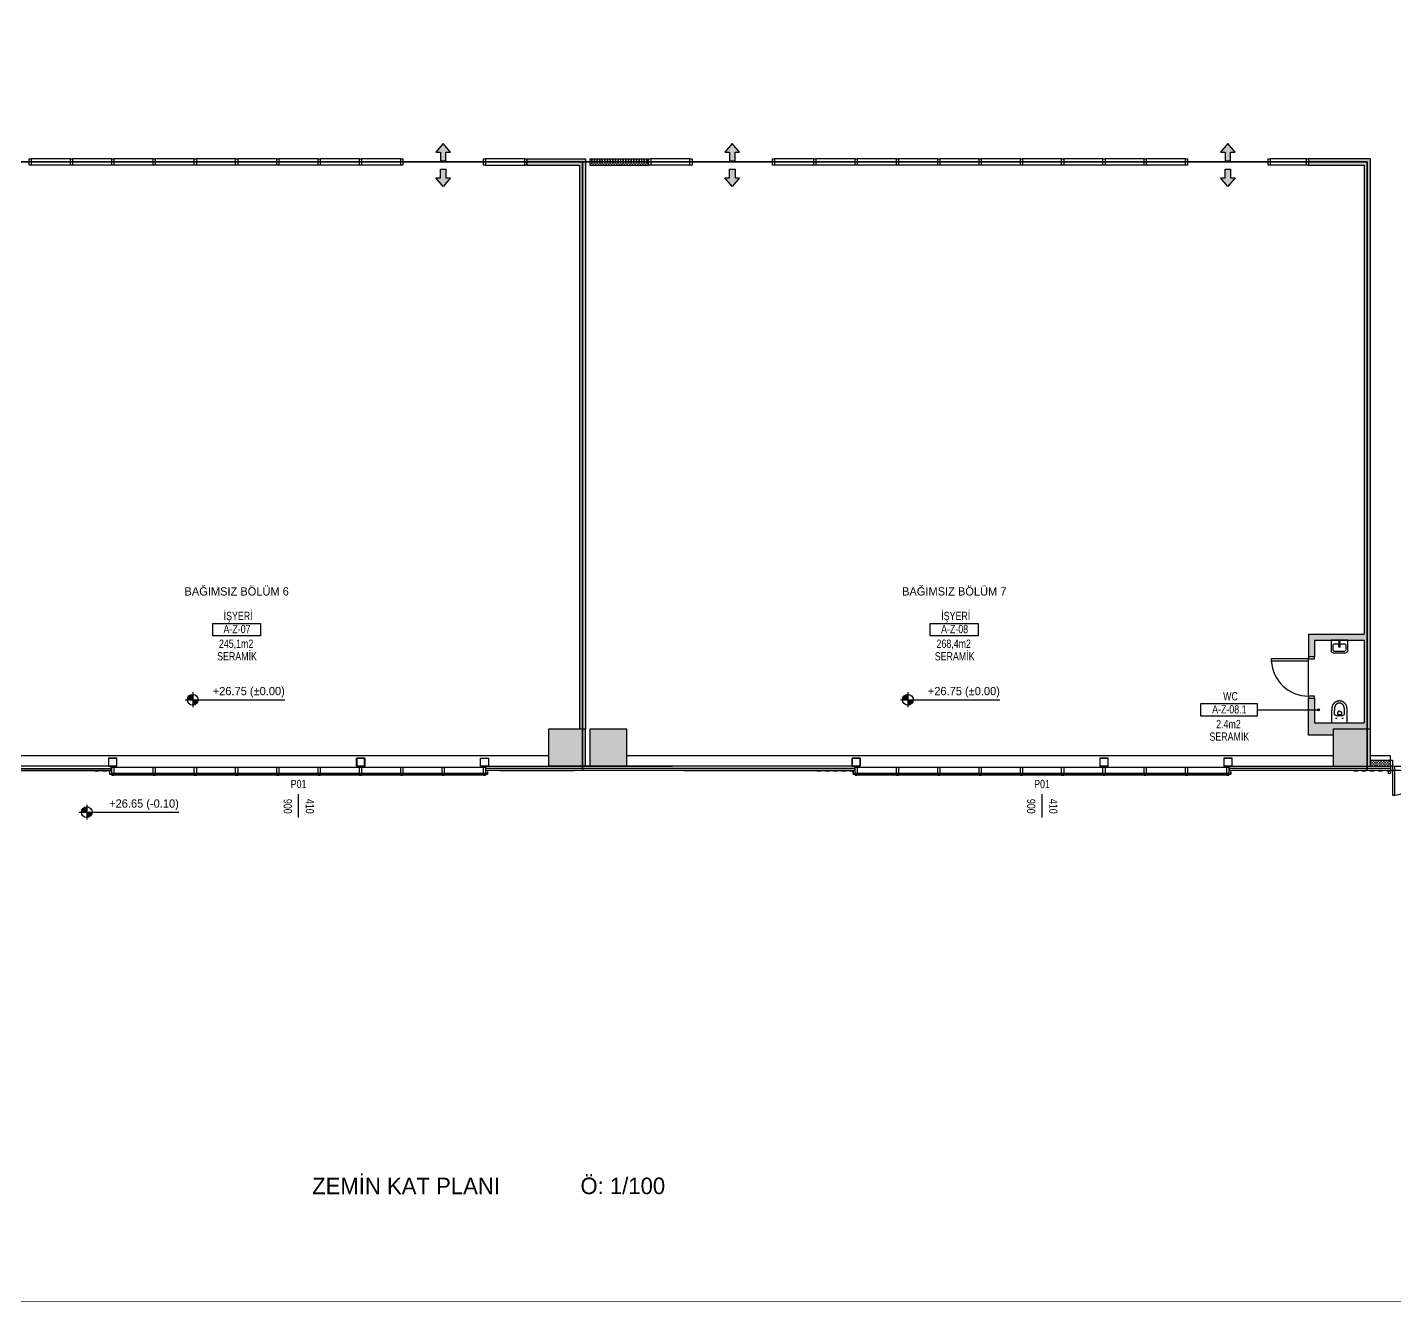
# Model space of a CAD drawing. Header units: centimetres. Extents: x -277999 to 283551, y -705288 to -693449.
# Drawn here: x 269380 to 272690, y -701351 to -698267 of the extents above; entities that cross this region are included whole.
import ezdxf
from ezdxf.enums import TextEntityAlignment as Align

# ---------------------------------------------------------------- set-up
doc = ezdxf.new("R2010")
doc.units = ezdxf.units.CM
for name, color, linetype in [('A-DOOR', 193, 'Continuous'), ('MKDU0', 8, 'Continuous'), ('ROTAS-HAV-CERCEVE', 7, 'Continuous')]:
    doc.layers.add(name, color=color, linetype=linetype)

msp = doc.modelspace()

# ---------------------------------------------------------------- hatches: boundary and pattern name
at = {"layer": 'MKDU0'}
h = msp.add_hatch(dxfattribs=at)
h.set_pattern_fill('ANSI33')
h.paths.add_polyline_path([(272541.6, -700055.4), (272631.6, -700055.4), (272631.6, -699965.4), (272541.6, -699965.4), (272541.6, -700055.4)])
h.paths.add_polyline_path([(272541.6, -694355.4), (272631.6, -694355.4), (272631.6, -694265.4), (272541.6, -694265.4), (272541.6, -694355.4)])
h.paths.add_polyline_path([(270741.6, -700055.4), (270831.6, -700055.4), (270831.6, -699965.4), (270741.6, -699965.4), (270741.6, -700055.4)])
h.paths.add_polyline_path([(267141.6, -700055.4), (267231.6, -700055.4), (267231.6, -699965.4), (267141.6, -699965.4), (267141.6, -700055.4)])
h.paths.add_polyline_path([(270741.6, -694355.4), (270831.6, -694355.4), (270831.6, -694265.4), (270741.6, -694265.4), (270741.6, -694355.4)])
h.paths.add_polyline_path([(267141.6, -694355.4), (267231.6, -694355.4), (267231.6, -694265.4), (267141.6, -694265.4), (267141.6, -694355.4)])
h.paths.add_polyline_path([(272541.6, -698155.4), (272631.6, -698155.4), (272631.6, -698065.4), (272541.6, -698065.4), (272541.6, -698155.4)])
h.paths.add_polyline_path([(272541.6, -696255.4), (272631.6, -696255.4), (272631.6, -696165.4), (272541.6, -696165.4), (272541.6, -696255.4)])
h.paths.add_polyline_path([(270741.6, -698155.4), (270831.6, -698155.4), (270831.6, -698065.4), (270741.6, -698065.4), (270741.6, -698155.4)])
h.paths.add_polyline_path([(267141.6, -698155.4), (267231.6, -698155.4), (267231.6, -698065.4), (267141.6, -698065.4), (267141.6, -698155.4)])
h.paths.add_polyline_path([(270741.6, -696255.4), (270831.6, -696255.4), (270831.6, -696165.4), (270741.6, -696165.4), (270741.6, -696255.4)])
h.paths.add_polyline_path([(267141.6, -696255.4), (267231.6, -696255.4), (267231.6, -696165.4), (267141.6, -696165.4), (267141.6, -696255.4)])
h.paths.add_polyline_path([(277941.6, -698155.4), (278031.6, -698155.4), (278031.6, -698065.4), (277941.6, -698065.4), (277941.6, -698155.4)])
h.paths.add_polyline_path([(277941.6, -696255.4), (278031.6, -696255.4), (278031.6, -696165.4), (277941.6, -696165.4), (277941.6, -696255.4)])
h.paths.add_polyline_path([(276141.6, -698155.4), (276231.6, -698155.4), (276231.6, -698065.4), (276141.6, -698065.4), (276141.6, -698155.4)])
h.paths.add_polyline_path([(276141.6, -696255.4), (276231.6, -696255.4), (276231.6, -696165.4), (276141.6, -696165.4), (276141.6, -696255.4)])
h.paths.add_polyline_path([(274341.6, -698155.4), (274431.6, -698155.4), (274431.6, -698065.4), (274341.6, -698065.4), (274341.6, -698155.4)])
h.paths.add_polyline_path([(274341.6, -696255.4), (274431.6, -696255.4), (274431.6, -696165.4), (274341.6, -696165.4), (274341.6, -696255.4)])
h.paths.add_polyline_path([(270641.6, -698155.4), (270731.6, -698155.4), (270731.6, -698065.4), (270641.6, -698065.4), (270641.6, -698155.4)])
h.paths.add_polyline_path([(270641.6, -696255.4), (270731.6, -696255.4), (270731.6, -696165.4), (270641.6, -696165.4), (270641.6, -696255.4)])
h.paths.add_polyline_path([(268941.6, -698155.4), (269031.6, -698155.4), (269031.6, -698065.4), (268941.6, -698065.4), (268941.6, -698155.4)])
h.paths.add_polyline_path([(268941.6, -696255.4), (269031.6, -696255.4), (269031.6, -696165.4), (268941.6, -696165.4), (268941.6, -696255.4)])
h.paths.add_polyline_path([(265341.6, -698155.4), (265431.6, -698155.4), (265431.6, -698065.4), (265341.6, -698065.4), (265341.6, -698155.4)])
h.paths.add_polyline_path([(265341.6, -696255.4), (265431.6, -696255.4), (265431.6, -696165.4), (265341.6, -696165.4), (265341.6, -696255.4)])
h.paths.add_polyline_path([(263541.6, -698155.4), (263631.6, -698155.4), (263631.6, -698065.4), (263541.6, -698065.4), (263541.6, -698155.4)])
h.paths.add_polyline_path([(263541.6, -696255.4), (263631.6, -696255.4), (263631.6, -696165.4), (263541.6, -696165.4), (263541.6, -696255.4)])
h.paths.add_polyline_path([(261741.6, -698155.4), (261831.6, -698155.4), (261831.6, -698065.4), (261741.6, -698065.4), (261741.6, -698155.4)])
h.paths.add_polyline_path([(261741.6, -696255.4), (261831.6, -696255.4), (261831.6, -696165.4), (261741.6, -696165.4), (261741.6, -696255.4)])
h.paths.add_polyline_path([(279741.6, -696255.4), (279831.6, -696255.4), (279831.6, -696165.4), (279741.6, -696165.4), (279741.6, -696255.4)])
h.paths.add_polyline_path([(279741.6, -698155.4), (279831.6, -698155.4), (279831.6, -698065.4), (279741.6, -698065.4), (279741.6, -698155.4)])
h.paths.add_polyline_path([(279741.6, -700055.4), (279831.6, -700055.4), (279831.6, -699965.4), (279741.6, -699965.4), (279741.6, -700055.4)])
h.paths.add_polyline_path([(277941.6, -700055.4), (278031.6, -700055.4), (278031.6, -699965.4), (277941.6, -699965.4), (277941.6, -700055.4)])
h.paths.add_polyline_path([(276141.6, -700055.4), (276231.6, -700055.4), (276231.6, -699965.4), (276141.6, -699965.4), (276141.6, -700055.4)])
h.paths.add_polyline_path([(274341.6, -700055.4), (274431.6, -700055.4), (274431.6, -699965.4), (274341.6, -699965.4), (274341.6, -700055.4)])
h.paths.add_polyline_path([(270641.6, -700055.4), (270731.6, -700055.4), (270731.6, -699965.4), (270641.6, -699965.4), (270641.6, -700055.4)])
h.paths.add_polyline_path([(268941.6, -700055.4), (269031.6, -700055.4), (269031.6, -699965.4), (268941.6, -699965.4), (268941.6, -700055.4)])
h.paths.add_polyline_path([(265341.6, -700055.4), (265431.6, -700055.4), (265431.6, -699965.4), (265341.6, -699965.4), (265341.6, -700055.4)])
h.paths.add_polyline_path([(263541.6, -700055.4), (263631.6, -700055.4), (263631.6, -699965.4), (263541.6, -699965.4), (263541.6, -700055.4)])
h.paths.add_polyline_path([(261741.6, -700055.4), (261831.6, -700055.4), (261831.6, -699965.4), (261741.6, -699965.4), (261741.6, -700055.4)])
h.paths.add_polyline_path([(279741.6, -694355.4), (279831.6, -694355.4), (279831.6, -694265.4), (279741.6, -694265.4), (279741.6, -694355.4)])
h.paths.add_polyline_path([(277941.6, -694355.4), (278031.6, -694355.4), (278031.6, -694265.4), (277941.6, -694265.4), (277941.6, -694355.4)])
h.paths.add_polyline_path([(276141.6, -694355.4), (276231.6, -694355.4), (276231.6, -694265.4), (276141.6, -694265.4), (276141.6, -694355.4)])
h.paths.add_polyline_path([(274341.6, -694355.4), (274431.6, -694355.4), (274431.6, -694265.4), (274341.6, -694265.4), (274341.6, -694355.4)])
h.paths.add_polyline_path([(270641.6, -694355.4), (270731.6, -694355.4), (270731.6, -694265.4), (270641.6, -694265.4), (270641.6, -694355.4)])
h.paths.add_polyline_path([(268941.6, -694355.4), (269031.6, -694355.4), (269031.6, -694265.4), (268941.6, -694265.4), (268941.6, -694355.4)])
h.paths.add_polyline_path([(265341.6, -694355.4), (265431.6, -694355.4), (265431.6, -694265.4), (265341.6, -694265.4), (265341.6, -694355.4)])
h.paths.add_polyline_path([(263541.6, -694355.4), (263631.6, -694355.4), (263631.6, -694265.4), (263541.6, -694265.4), (263541.6, -694355.4)])
h.paths.add_polyline_path([(261741.6, -694355.4), (261831.6, -694355.4), (261831.6, -694265.4), (261741.6, -694265.4), (261741.6, -694355.4)])
h = msp.add_hatch(color=8, dxfattribs=at)
h.dxf.hatch_style = 1
h.paths.add_polyline_path([(270386.6, -698548.1), (270368.9, -698569.2), (270379.9, -698569.2), (270379.9, -698590.4), (270393.3, -698590.4), (270393.3, -698569.2), (270404.3, -698569.2), (270386.6, -698548.1)])
h = msp.add_hatch(color=8, dxfattribs=at)
h.dxf.hatch_style = 1
h.paths.add_polyline_path([(271086.6, -698548.1), (271068.9, -698569.2), (271079.9, -698569.2), (271079.9, -698590.4), (271093.3, -698590.4), (271093.3, -698569.2), (271104.3, -698569.2), (271086.6, -698548.1)])
h = msp.add_hatch(color=8, dxfattribs=at)
h.dxf.hatch_style = 1
h.paths.add_polyline_path([(272286.6, -698548.1), (272268.9, -698569.2), (272279.9, -698569.2), (272279.9, -698590.4), (272293.3, -698590.4), (272293.3, -698569.2), (272304.3, -698569.2), (272286.6, -698548.1)])
h = msp.add_hatch(dxfattribs=at)
h.set_pattern_fill('DASH')
h.paths.add_polyline_path([(270731.6, -698585.4), (270589.1, -698585.4), (270589.1, -698600.4), (270716.6, -698600.4), (270716.6, -699965.4), (270731.6, -699965.4), (270731.6, -698585.4)])
h = msp.add_hatch(dxfattribs=at)
h.set_pattern_fill('DASH', angle=360)
h.paths.add_polyline_path([(270884.1, -698585.4), (270741.6, -698585.4), (270741.6, -698600.4), (270884.1, -698600.4), (270884.1, -698585.4)])
h = msp.add_hatch(dxfattribs=at)
h.set_pattern_fill('DASH')
h.paths.add_polyline_path([(272541.6, -699965.4), (272631.6, -699965.4), (272631.6, -698585.4), (272481.6, -698585.4), (272481.6, -698600.4), (272616.6, -698600.4), (272616.6, -699735.4), (272481.6, -699735.4), (272481.6, -699790.4), (272496.6, -699790.4), (272496.6, -699750.4), (272616.6, -699750.4), (272616.6, -699950.4), (272496.6, -699950.4), (272496.6, -699890.4), (272481.6, -699890.4), (272481.6, -699980.4), (272541.6, -699980.4), (272541.6, -699965.4)])
h = msp.add_hatch(color=8, dxfattribs=at)
h.dxf.hatch_style = 1
h.paths.add_polyline_path([(270386.6, -698652.7), (270368.9, -698631.5), (270379.9, -698631.5), (270379.9, -698610.4), (270393.3, -698610.4), (270393.3, -698631.5), (270404.3, -698631.5), (270386.6, -698652.7)])
h = msp.add_hatch(color=8, dxfattribs=at)
h.dxf.hatch_style = 1
h.paths.add_polyline_path([(271086.6, -698652.7), (271068.9, -698631.5), (271079.9, -698631.5), (271079.9, -698610.4), (271093.3, -698610.4), (271093.3, -698631.5), (271104.3, -698631.5), (271086.6, -698652.7)])
h = msp.add_hatch(color=8, dxfattribs=at)
h.dxf.hatch_style = 1
h.paths.add_polyline_path([(272286.6, -698652.7), (272268.9, -698631.5), (272279.9, -698631.5), (272279.9, -698610.4), (272293.3, -698610.4), (272293.3, -698631.5), (272304.3, -698631.5), (272286.6, -698652.7)])
h = msp.add_hatch(color=8, dxfattribs=at)
h.dxf.hatch_style = 1
h.paths.add_polyline_path([(269780.2, -699881.3), (269777.7, -699881.5), (269775.2, -699882.2), (269773, -699883.4), (269771, -699885.1), (269769.4, -699887), (269768.2, -699889.3), (269767.5, -699891.7), (269767.2, -699894.3), (269780.2, -699894.3), (269780.2, -699881.3)])
h.paths.add_polyline_path([(269793.2, -699894.3), (269780.2, -699894.3), (269780.2, -699907.3), (269782.8, -699907), (269785.2, -699906.3), (269787.4, -699905.1), (269789.4, -699903.4), (269791, -699901.5), (269792.2, -699899.2), (269793, -699896.8), (269793.2, -699894.3)])
h = msp.add_hatch(color=8, dxfattribs=at)
h.dxf.hatch_style = 1
h.paths.add_polyline_path([(271511.6, -699881.3), (271509, -699881.5), (271506.6, -699882.2), (271504.3, -699883.4), (271502.4, -699885.1), (271500.7, -699887), (271499.6, -699889.3), (271498.8, -699891.7), (271498.6, -699894.3), (271511.6, -699894.3), (271511.6, -699881.3)])
h.paths.add_polyline_path([(271524.6, -699894.3), (271511.6, -699894.3), (271511.6, -699907.3), (271514.1, -699907), (271516.5, -699906.3), (271518.8, -699905.1), (271520.8, -699903.4), (271522.4, -699901.5), (271523.6, -699899.2), (271524.3, -699896.8), (271524.6, -699894.3)])
h = msp.add_hatch(color=8, dxfattribs=at)
h.dxf.hatch_style = 1
h.paths.add_polyline_path([(272508.5, -699918.7), (272508.3, -699919.7), (272507.8, -699920.5), (272507, -699921), (272506, -699921.2), (272505, -699921), (272504.2, -699920.5), (272503.7, -699919.7), (272503.5, -699918.7), (272503.7, -699917.7), (272504.2, -699916.9), (272505, -699916.4), (272506, -699916.2), (272507, -699916.4), (272507.8, -699916.9), (272508.3, -699917.7), (272508.5, -699918.7)])
h = msp.add_hatch(dxfattribs=at)
h.set_pattern_fill('DASH')
h.paths.add_polyline_path([(272680.4, -700040.4), (272631.6, -700040.4), (272631.6, -700055.4), (272680.4, -700055.4), (272680.4, -700040.4)])
h = msp.add_hatch(color=8, dxfattribs=at)
h.dxf.hatch_style = 1
h.paths.add_polyline_path([(269523.6, -700153.4), (269521.1, -700153.6), (269518.7, -700154.4), (269516.4, -700155.6), (269514.4, -700157.2), (269512.8, -700159.2), (269511.6, -700161.4), (269510.9, -700163.8), (269510.6, -700166.4), (269523.6, -700166.4), (269523.6, -700153.4)])
h.paths.add_polyline_path([(269536.6, -700166.4), (269523.6, -700166.4), (269523.6, -700179.4), (269526.2, -700179.1), (269528.6, -700178.4), (269530.8, -700177.2), (269532.8, -700175.6), (269534.4, -700173.6), (269535.6, -700171.4), (269536.4, -700168.9), (269536.6, -700166.4)])

# ---------------------------------------------------------------- linework, layer by layer
at = {"layer": 'A-DOOR'}
for p, q in [((272481.6, -699885.4), (272481.6, -699795.4)), ((272685.4, -700055.4), (272825.4, -700055.4))]:
    msp.add_line(p, q, dxfattribs=at)
for points in [[(272481.6, -699795.4), (272391.6, -699795.4), (272391.6, -699800.4), (272481.6, -699800.4)], [(272685.4, -700055.4), (272685.4, -700125.4), (272690.4, -700125.4), (272690.4, -700055.4)]]:
    msp.add_lwpolyline(points, dxfattribs=at)
for points in [[(272496.6, -699795.4), (272496.6, -699790.4), (272481.6, -699790.4), (272481.6, -699795.4)], [(272496.6, -699890.4), (272496.6, -699885.4), (272481.6, -699885.4), (272481.6, -699890.4)], [(272680.4, -700040.4), (272685.4, -700040.4), (272685.4, -700055.4), (272680.4, -700055.4)]]:
    msp.add_lwpolyline(points, close=True, dxfattribs=at)
for centre, radius, start, end in [((272481.6, -699795.4), 90, -176.8153, -90), ((272685.4, -700055.4), 70, -85.904, 0)]:
    msp.add_arc(centre, radius, start, end, dxfattribs=at)
at = {"layer": 'MKDU0', "color": 8}
for p, q in [((269484.1, -698585.4), (269389.1, -698585.4)), ((269584.1, -698585.4), (269489.1, -698585.4)), ((269684.1, -698585.4), (269589.1, -698585.4)), ((269784.1, -698585.4), (269689.1, -698585.4)), ((269884.1, -698585.4), (269789.1, -698585.4)), ((269984.1, -698585.4), (269889.1, -698585.4)), ((270084.1, -698585.4), (269989.1, -698585.4)), ((270184.1, -698585.4), (270089.1, -698585.4)), ((270284.1, -698585.4), (270189.1, -698585.4)), ((270589.1, -698585.4), (270731.6, -698585.4)), ((270589.1, -698600.4), (270589.1, -698585.4)), ((270731.6, -698585.4), (270731.6, -699965.4)), ((270741.6, -698585.4), (270884.1, -698585.4)), ((270741.6, -698585.4), (270741.6, -698600.4)), ((270984.1, -698585.4), (270889.1, -698585.4)), ((271284.1, -698585.4), (271189.1, -698585.4)), ((271384.1, -698585.4), (271289.1, -698585.4)), ((271484.1, -698585.4), (271389.1, -698585.4)), ((271584.1, -698585.4), (271489.1, -698585.4)), ((271684.1, -698585.4), (271589.1, -698585.4)), ((271784.1, -698585.4), (271689.1, -698585.4)), ((271884.1, -698585.4), (271789.1, -698585.4)), ((271984.1, -698585.4), (271889.1, -698585.4)), ((272084.1, -698585.4), (271989.1, -698585.4)), ((272184.1, -698585.4), (272089.1, -698585.4)), ((272631.6, -698585.4), (272481.6, -698585.4)), ((272481.6, -698585.4), (272481.6, -698600.4)), ((272631.6, -699965.4), (272631.6, -698585.4)), ((269484.1, -698600.4), (269389.1, -698600.4)), ((269584.1, -698600.4), (269489.1, -698600.4)), ((269684.1, -698600.4), (269589.1, -698600.4)), ((269784.1, -698600.4), (269689.1, -698600.4)), ((269884.1, -698600.4), (269789.1, -698600.4)), ((269984.1, -698600.4), (269889.1, -698600.4)), ((270084.1, -698600.4), (269989.1, -698600.4)), ((270184.1, -698600.4), (270089.1, -698600.4)), ((270284.1, -698600.4), (270189.1, -698600.4)), ((270489.1, -698600.4), (270584.1, -698600.4)), ((270589.1, -698600.4), (270716.6, -698600.4)), ((270716.6, -698600.4), (270716.6, -699965.4)), ((270741.6, -698600.4), (270884.1, -698600.4)), ((270984.1, -698600.4), (270889.1, -698600.4)), ((271284.1, -698600.4), (271189.1, -698600.4)), ((271384.1, -698600.4), (271289.1, -698600.4)), ((271484.1, -698600.4), (271389.1, -698600.4)), ((271584.1, -698600.4), (271489.1, -698600.4)), ((271684.1, -698600.4), (271589.1, -698600.4)), ((271784.1, -698600.4), (271689.1, -698600.4)), ((271884.1, -698600.4), (271789.1, -698600.4)), ((271984.1, -698600.4), (271889.1, -698600.4)), ((272084.1, -698600.4), (271989.1, -698600.4)), ((272184.1, -698600.4), (272089.1, -698600.4)), ((272476.6, -698600.4), (272389.1, -698600.4)), ((272481.6, -698600.4), (272616.6, -698600.4)), ((272616.6, -698600.4), (272616.6, -699735.4)), ((272481.6, -699735.4), (272616.6, -699735.4)), ((272481.6, -699735.4), (272481.6, -699790.4)), ((272496.6, -699750.4), (272616.6, -699750.4)), ((272496.6, -699750.4), (272496.6, -699790.4)), ((272616.6, -699750.4), (272616.6, -699950.4)), ((272540.6, -699762.4), (272540.6, -699773.4)), ((272556, -699759.4), (272543.6, -699759.4)), ((272543.6, -699776.4), (272569.6, -699776.4)), ((272569.6, -699759.4), (272557, -699759.4)), ((272572.6, -699773.4), (272572.6, -699762.4)), ((269780.2, -699876.3), (269780.2, -699912.3)), ((271511.6, -699876.3), (271511.6, -699912.3)), ((269762.2, -699894.3), (270003.2, -699894.3)), ((271493.6, -699894.3), (271734.6, -699894.3)), ((272481.6, -699980.4), (272481.6, -699890.4)), ((272481.6, -699890.4), (272496.6, -699890.4)), ((272496.6, -699890.4), (272496.6, -699950.4)), ((272496.6, -699950.4), (272616.6, -699950.4)), ((270731.6, -699965.4), (270716.6, -699965.4)), ((272541.6, -699980.4), (272481.6, -699980.4)), ((269596.6, -700030.4), (269031.6, -700030.4)), ((272541.6, -700030.4), (270831.6, -700030.4)), ((272680.4, -700030.4), (272631.6, -700030.4)), ((272631.6, -700040.4), (272680.4, -700040.4)), ((272680.4, -700040.4), (272680.4, -700030.4)), ((269583.1, -700055.4), (268941.6, -700055.4)), ((268941.6, -700060.4), (269583.1, -700060.4)), ((269589.1, -700057.4), (269684.1, -700057.4)), ((269689.1, -700057.4), (269784.1, -700057.4)), ((269789.1, -700057.4), (269884.1, -700057.4)), ((269889.1, -700057.4), (269984.1, -700057.4)), ((269989.1, -700057.4), (270084.1, -700057.4)), ((270089.1, -700057.4), (270184.1, -700057.4)), ((270189.1, -700057.4), (270284.1, -700057.4)), ((270289.1, -700057.4), (270384.1, -700057.4)), ((270389.1, -700057.4), (270484.1, -700057.4)), ((270490.1, -700055.4), (270941.6, -700055.4)), ((271383.1, -700060.4), (270490.1, -700060.4)), ((270524.1, -700065.4), (270704.1, -700065.4)), ((271383.1, -700055.4), (270641.6, -700055.4)), ((271389.1, -700057.4), (271484.1, -700057.4)), ((271405.6, -700072.4), (271967.6, -700072.4)), ((271489.1, -700057.4), (271584.1, -700057.4)), ((271589.1, -700057.4), (271684.1, -700057.4)), ((271689.1, -700057.4), (271784.1, -700057.4)), ((271789.1, -700057.4), (271884.1, -700057.4)), ((271889.1, -700057.4), (271984.1, -700057.4)), ((271989.1, -700057.4), (272084.1, -700057.4)), ((272089.1, -700057.4), (272184.1, -700057.4)), ((272189.1, -700057.4), (272284.1, -700057.4)), ((272290.1, -700055.4), (272680.4, -700055.4)), ((272680.4, -700060.4), (272290.1, -700060.4)), ((272631.6, -700055.4), (272680.4, -700055.4)), ((269523.6, -700148.4), (269523.6, -700184.4)), ((269505.6, -700166.4), (269746.6, -700166.4))]:
    msp.add_line(p, q, dxfattribs=at)
at = {"layer": 'MKDU0'}
for p, q in [((272538.7, -699918.4), (272538.8, -699917.1)), ((272538.8, -699917.1), (272538.9, -699915.9)), ((272538.9, -699915.9), (272539, -699914.7)), ((272539, -699914.7), (272539.2, -699913.5)), ((272539.2, -699913.5), (272539.3, -699912.3)), ((272539.3, -699912.3), (272539.6, -699911.2)), ((272539.6, -699911.2), (272539.8, -699910.1)), ((272539.8, -699910.1), (272540.1, -699909)), ((272540.1, -699909), (272540.5, -699908)), ((272540.5, -699908), (272540.9, -699907)), ((272540.9, -699907), (272541.3, -699906.1)), ((272541.3, -699906.1), (272541.8, -699905.2)), ((272541.8, -699905.2), (272542.3, -699904.3)), ((272542.3, -699904.3), (272542.9, -699903.5)), ((272542.9, -699903.5), (272543.5, -699902.8)), ((272543.5, -699902.8), (272544.2, -699902.1)), ((272544.2, -699902.1), (272544.9, -699901.4)), ((272544.5, -699917.8), (272544.4, -699918.5)), ((272544.6, -699916.5), (272544.5, -699917.1)), ((272544.5, -699917.1), (272544.5, -699917.8)), ((272544.7, -699915.3), (272544.6, -699915.9)), ((272544.6, -699915.9), (272544.6, -699916.5)), ((272544.8, -699914.7), (272544.7, -699915.3)), ((272544.9, -699913.6), (272544.8, -699914.2)), ((272544.8, -699914.2), (272544.8, -699914.7)), ((272544.9, -699901.4), (272545.6, -699900.8)), ((272545, -699913.1), (272544.9, -699913.6)), ((272545.1, -699912.7), (272545, -699913.1)), ((272545.2, -699912.2), (272545.1, -699912.7)), ((272545.3, -699911.8), (272545.2, -699912.2)), ((272545.4, -699911.3), (272545.3, -699911.8)), ((272545.5, -699911), (272545.4, -699911.3)), ((272545.6, -699910.6), (272545.5, -699911)), ((272545.6, -699900.8), (272546.3, -699900.2)), ((272545.7, -699910.2), (272545.6, -699910.6)), ((272545.9, -699909.9), (272545.7, -699910.2)), ((272546, -699909.6), (272545.9, -699909.9)), ((272546.1, -699909.3), (272546, -699909.6)), ((272546.2, -699909), (272546.1, -699909.3)), ((272546.4, -699908.7), (272546.2, -699909)), ((272546.3, -699900.2), (272547, -699899.7)), ((272546.5, -699908.4), (272546.4, -699908.7)), ((272546.7, -699908.2), (272546.5, -699908.4)), ((272546.8, -699907.9), (272546.7, -699908.2)), ((272547, -699907.6), (272546.8, -699907.9)), ((272547, -699899.7), (272547.8, -699899.2)), ((272547.2, -699907.4), (272547, -699907.6)), ((272547.3, -699907.1), (272547.2, -699907.4)), ((272547.5, -699906.9), (272547.3, -699907.1)), ((272547.7, -699906.7), (272547.5, -699906.9)), ((272547.9, -699906.4), (272547.7, -699906.7)), ((272547.8, -699899.2), (272548.6, -699898.7)), ((272548.1, -699906.2), (272547.9, -699906.4)), ((272548.4, -699906), (272548.1, -699906.2)), ((272548.6, -699905.7), (272548.4, -699906)), ((272548.6, -699898.7), (272549.4, -699898.3)), ((272548.8, -699905.5), (272548.6, -699905.7)), ((272549.1, -699905.3), (272548.8, -699905.5)), ((272549.3, -699905.1), (272549.1, -699905.3)), ((272549.6, -699904.8), (272549.3, -699905.1)), ((272549.4, -699898.3), (272550.2, -699897.9)), ((272549.9, -699904.6), (272549.6, -699904.8)), ((272550.2, -699904.4), (272549.9, -699904.6)), ((272550.2, -699897.9), (272551, -699897.6)), ((272550.5, -699904.2), (272550.2, -699904.4)), ((272550.8, -699904), (272550.5, -699904.2)), ((272551.1, -699903.8), (272550.8, -699904)), ((272551, -699897.6), (272551.8, -699897.3)), ((272551.4, -699903.7), (272551.1, -699903.8)), ((272551.7, -699903.5), (272551.4, -699903.7)), ((272552, -699903.3), (272551.7, -699903.5)), ((272551.8, -699897.3), (272552.6, -699897)), ((272552.4, -699903.2), (272552, -699903.3)), ((272552.7, -699903), (272552.4, -699903.2)), ((272552.6, -699897), (272553.4, -699896.8)), ((272553, -699902.9), (272552.7, -699903)), ((272553.3, -699902.8), (272553, -699902.9)), ((272553.6, -699902.7), (272553.3, -699902.8)), ((272553.4, -699896.8), (272554.3, -699896.7)), ((272554, -699902.6), (272553.6, -699902.7)), ((272554.3, -699902.5), (272554, -699902.6)), ((272554.3, -699896.7), (272555.1, -699896.6)), ((272554.6, -699902.4), (272554.3, -699902.5)), ((272554.8, -699902.4), (272554.6, -699902.4)), ((272555.1, -699902.3), (272554.8, -699902.4)), ((272555.1, -699896.6), (272555.9, -699896.5)), ((272555.4, -699902.3), (272555.1, -699902.3)), ((272555.6, -699902.2), (272555.4, -699902.3)), ((272555.9, -699902.2), (272555.6, -699902.2)), ((272555.9, -699896.5), (272556.6, -699896.5)), ((272556.1, -699902.2), (272555.9, -699902.2)), ((272556.4, -699902.2), (272556.1, -699902.2)), ((272556.6, -699902.2), (272556.4, -699902.2)), ((272556.6, -699896.5), (272557.3, -699896.5)), ((272557.1, -699902.2), (272556.6, -699902.2)), ((272557.6, -699902.2), (272557.1, -699902.2)), ((272557.3, -699896.5), (272558.1, -699896.6)), ((272558.1, -699902.3), (272557.6, -699902.2)), ((272558.1, -699896.6), (272558.9, -699896.7)), ((272558.7, -699902.4), (272558.1, -699902.3)), ((272559.2, -699902.6), (272558.7, -699902.4)), ((272558.9, -699896.7), (272559.8, -699896.8)), ((272559.8, -699902.8), (272559.2, -699902.6)), ((272559.8, -699896.8), (272560.6, -699897)), ((272560.4, -699903), (272559.8, -699902.8)), ((272560.9, -699903.2), (272560.4, -699903)), ((272560.6, -699897), (272561.4, -699897.3)), ((272561.5, -699903.5), (272560.9, -699903.2)), ((272561.4, -699897.3), (272562.2, -699897.6)), ((272562, -699903.8), (272561.5, -699903.5)), ((272562.6, -699904.1), (272562, -699903.8)), ((272562.2, -699897.6), (272563.1, -699897.9)), ((272563.1, -699904.5), (272562.6, -699904.1)), ((272563.1, -699897.9), (272563.8, -699898.3)), ((272563.6, -699904.8), (272563.1, -699904.5)), ((272564.1, -699905.3), (272563.6, -699904.8)), ((272563.8, -699898.3), (272564.6, -699898.7)), ((272564.6, -699905.7), (272564.1, -699905.3)), ((272564.6, -699898.7), (272565.4, -699899.2)), ((272565.1, -699906.2), (272564.6, -699905.7)), ((272565.5, -699906.6), (272565.1, -699906.2)), ((272565.4, -699899.2), (272566.2, -699899.7)), ((272565.9, -699907.2), (272565.5, -699906.6)), ((272566.3, -699907.7), (272565.9, -699907.2)), ((272566.2, -699899.7), (272566.9, -699900.2)), ((272566.6, -699908.2), (272566.3, -699907.7)), ((272566.9, -699908.8), (272566.6, -699908.2)), ((272566.9, -699900.2), (272567.7, -699900.8)), ((272567.2, -699909.4), (272566.9, -699908.8)), ((272567.4, -699910.1), (272567.2, -699909.4)), ((272567.7, -699910.8), (272567.4, -699910.1)), ((272567.7, -699900.8), (272568.4, -699901.4)), ((272567.9, -699911.5), (272567.7, -699910.8)), ((272568, -699912.2), (272567.9, -699911.5)), ((272568.2, -699913), (272568, -699912.2)), ((272568.3, -699913.8), (272568.2, -699913)), ((272568.5, -699914.6), (272568.3, -699913.8)), ((272568.4, -699901.4), (272569, -699902.1)), ((272568.6, -699915.5), (272568.5, -699914.6)), ((272568.6, -699916.4), (272568.6, -699915.5)), ((272568.7, -699917.3), (272568.6, -699916.4)), ((272568.8, -699918.3), (272568.7, -699917.3)), ((272569, -699902.1), (272569.7, -699902.8)), ((272569.7, -699902.8), (272570.3, -699903.5)), ((272570.3, -699903.5), (272570.9, -699904.3)), ((272570.9, -699904.3), (272571.4, -699905.2)), ((272571.4, -699905.2), (272571.9, -699906.1)), ((272571.9, -699906.1), (272572.4, -699907)), ((272572.4, -699907), (272572.8, -699908)), ((272572.8, -699908), (272573.1, -699909)), ((272573.1, -699909), (272573.4, -699910.1)), ((272573.4, -699910.1), (272573.7, -699911.2)), ((272573.7, -699911.2), (272573.9, -699912.3)), ((272573.9, -699912.3), (272574.1, -699913.5)), ((272574.1, -699913.5), (272574.2, -699914.7)), ((272574.2, -699914.7), (272574.3, -699915.9)), ((272574.3, -699915.9), (272574.4, -699917.1)), ((272574.4, -699917.1), (272574.5, -699918.4)), ((272538.4, -699928.2), (272538.5, -699926.7)), ((272538.4, -699929.8), (272538.4, -699928.2)), ((272538.4, -699933), (272538.4, -699929.8)), ((272538.4, -699938.2), (272538.4, -699933)), ((272538.4, -699950.4), (272538.4, -699938.2)), ((272538.4, -699950.4), (272574.9, -699950.4)), ((272538.5, -699922.4), (272538.6, -699921)), ((272538.5, -699923.8), (272538.5, -699922.4)), ((272538.5, -699925.2), (272538.5, -699923.8)), ((272538.5, -699926.7), (272538.5, -699925.2)), ((272538.6, -699919.7), (272538.7, -699918.4)), ((272538.6, -699921), (272538.6, -699919.7)), ((272544.3, -699922.5), (272544.2, -699923.3)), ((272544.2, -699923.3), (272544.2, -699924.2)), ((272544.2, -699924.2), (272544.2, -699925.2)), ((272544.2, -699925.2), (272544.2, -699926.2)), ((272544.2, -699926.2), (272544.2, -699927.2)), ((272544.2, -699927.2), (272544.2, -699928.2)), ((272544.4, -699919.2), (272544.3, -699920)), ((272544.3, -699920), (272544.3, -699920.8)), ((272544.3, -699920.8), (272544.3, -699921.6)), ((272544.3, -699921.6), (272544.3, -699922.5)), ((272544.4, -699918.5), (272544.4, -699919.2)), ((272547.4, -699931.9), (272548.5, -699932.1)), ((272550.1, -699939.5), (272547.6, -699939.5)), ((272548.5, -699932.1), (272549.5, -699932.2)), ((272548.9, -699938.2), (272548.9, -699940.8)), ((272549.5, -699932.2), (272550.5, -699932.3)), ((272550.5, -699932.3), (272551.5, -699932.3)), ((272551.5, -699932.3), (272552.5, -699932.4)), ((272551.8, -699926.1), (272551.7, -699926.5)), ((272551.7, -699926.5), (272551.7, -699926.9)), ((272551.7, -699926.9), (272551.8, -699929.6)), ((272551.9, -699925.4), (272551.8, -699925.7)), ((272551.8, -699925.7), (272551.8, -699926.1)), ((272552.8, -699929.6), (272551.8, -699929.6)), ((272552, -699925.1), (272551.9, -699925.4)), ((272552.2, -699924.7), (272552, -699925.1)), ((272552.3, -699924.4), (272552.2, -699924.7)), ((272552.5, -699924.2), (272552.3, -699924.4)), ((272552.7, -699923.9), (272552.5, -699924.2)), ((272552.5, -699932.4), (272553.5, -699932.4)), ((272552.9, -699923.6), (272552.7, -699923.9)), ((272552.8, -699929.6), (272554.5, -699929.6)), ((272553.1, -699923.4), (272552.9, -699923.6)), ((272553.3, -699923.2), (272553.1, -699923.4)), ((272553.6, -699922.9), (272553.3, -699923.2)), ((272553.5, -699932.4), (272554.6, -699932.5)), ((272553.8, -699922.7), (272553.6, -699922.9)), ((272554.1, -699922.6), (272553.8, -699922.7)), ((272554.4, -699922.4), (272554.1, -699922.6)), ((272554.7, -699922.3), (272554.4, -699922.4)), ((272554.5, -699929.6), (272556.2, -699929.6)), ((272554.6, -699932.5), (272555.6, -699932.5)), ((272555, -699922.1), (272554.7, -699922.3)), ((272555.3, -699922), (272555, -699922.1)), ((272555.6, -699922), (272555.3, -699922)), ((272555.9, -699921.9), (272555.6, -699922)), ((272555.6, -699932.5), (272556.6, -699932.5)), ((272556.3, -699921.9), (272555.9, -699921.9)), ((272556.2, -699929.6), (272558.3, -699929.6)), ((272556.6, -699921.9), (272556.3, -699921.9)), ((272556.6, -699921.9), (272556.9, -699921.9)), ((272556.6, -699932.5), (272557.6, -699932.5)), ((272556.9, -699921.9), (272557.3, -699921.9)), ((272557.3, -699921.9), (272557.6, -699922)), ((272557.6, -699922), (272557.9, -699922)), ((272557.6, -699932.5), (272558.7, -699932.5)), ((272557.9, -699922), (272558.2, -699922.1)), ((272558.2, -699922.1), (272558.5, -699922.3)), ((272558.3, -699929.6), (272560, -699929.6)), ((272558.5, -699922.3), (272558.8, -699922.4)), ((272558.7, -699932.5), (272559.7, -699932.4)), ((272558.8, -699922.4), (272559.1, -699922.6)), ((272559.1, -699922.6), (272559.4, -699922.7)), ((272559.4, -699922.7), (272559.7, -699922.9)), ((272559.7, -699922.9), (272559.9, -699923.2)), ((272559.7, -699932.4), (272560.7, -699932.4)), ((272559.9, -699923.2), (272560.2, -699923.4)), ((272560, -699929.6), (272560.5, -699929.6)), ((272560.2, -699923.4), (272560.4, -699923.6)), ((272560.4, -699923.6), (272560.6, -699923.9)), ((272560.5, -699929.6), (272561.5, -699929.6)), ((272560.6, -699923.9), (272560.8, -699924.2)), ((272560.7, -699932.4), (272561.7, -699932.3)), ((272560.8, -699924.2), (272560.9, -699924.5)), ((272560.9, -699924.5), (272561.1, -699924.8)), ((272561.1, -699924.8), (272561.2, -699925.1)), ((272561.2, -699925.1), (272561.3, -699925.4)), ((272561.3, -699925.4), (272561.4, -699925.8)), ((272561.4, -699925.8), (272561.4, -699926.1)), ((272561.4, -699926.1), (272561.5, -699926.5)), ((272561.5, -699926.5), (272561.5, -699926.9)), ((272561.5, -699926.9), (272561.5, -699929.6)), ((272561.7, -699932.3), (272562.7, -699932.3)), ((272562.7, -699932.3), (272563.7, -699932.2)), ((272565.6, -699939.5), (272563.1, -699939.5)), ((272563.7, -699932.2), (272564.8, -699932.1)), ((272564.4, -699938.2), (272564.4, -699940.8)), ((272564.8, -699932.1), (272565.8, -699931.9)), ((272568.8, -699919.2), (272568.8, -699918.3)), ((272568.9, -699920.2), (272568.8, -699919.2)), ((272568.9, -699921.2), (272568.9, -699920.2)), ((272569, -699922.3), (272568.9, -699921.2)), ((272569, -699923.4), (272569, -699922.3)), ((272569, -699924.5), (272569, -699923.4)), ((272569, -699925.7), (272569, -699924.5)), ((272569, -699926.9), (272569, -699925.7)), ((272569, -699928.2), (272569, -699926.9)), ((272574.5, -699918.4), (272574.6, -699919.7)), ((272574.6, -699919.7), (272574.6, -699921)), ((272574.6, -699921), (272574.7, -699922.4)), ((272574.7, -699922.4), (272574.7, -699923.8)), ((272574.7, -699923.8), (272574.7, -699925.2)), ((272574.7, -699925.2), (272574.8, -699926.7)), ((272574.8, -699926.7), (272574.8, -699928.2)), ((272574.8, -699928.2), (272574.8, -699929.8)), ((272574.8, -699929.8), (272574.8, -699933)), ((272574.8, -699933), (272574.8, -699936.4)), ((272574.8, -699936.4), (272574.9, -699950.4))]:
    msp.add_line(p, q, dxfattribs=at)
at = {"layer": 'MKDU0', "color": 8}
for points in [[(261719.1, -700065.4), (261719.1, -698155.4), (279841.6, -698155.4), (279841.6, -698592.9), (272886.6, -698592.9), (272886.4, -700065.4), (272624.1, -700065.4), (272624.1, -698592.9), (267186.6, -698592.9), (267186.6, -700065.4), (265386.6, -700065.4), (265386.6, -698592.9), (262086.6, -698592.9), (262086.6, -700065.4)], [(270386.6, -698548.1), (270368.9, -698569.2), (270379.9, -698569.2), (270379.9, -698590.4), (270393.3, -698590.4), (270393.3, -698569.2), (270404.3, -698569.2)], [(271086.6, -698548.1), (271068.9, -698569.2), (271079.9, -698569.2), (271079.9, -698590.4), (271093.3, -698590.4), (271093.3, -698569.2), (271104.3, -698569.2)], [(272286.6, -698548.1), (272268.9, -698569.2), (272279.9, -698569.2), (272279.9, -698590.4), (272293.3, -698590.4), (272293.3, -698569.2), (272304.3, -698569.2)], [(268986.6, -698592.9), (270724.1, -698592.9), (270724.1, -700065.4), (270489.1, -700065.4), (270489.1, -700076.4), (269584.1, -700076.4), (269584.1, -700065.4), (268986.6, -700065.4), (268986.6, -699980.4), (268919.1, -699980.4), (268919.1, -699735.4), (269054.1, -699735.4), (269054.1, -699512.9), (268986.6, -699512.9)], [(269389.1, -698600.4), (269384.1, -698600.4), (269384.1, -698585.4), (269389.1, -698585.4)], [(269489.1, -698600.4), (269484.1, -698600.4), (269484.1, -698585.4), (269489.1, -698585.4)], [(269589.1, -698600.4), (269584.1, -698600.4), (269584.1, -698585.4), (269589.1, -698585.4)], [(269689.1, -698600.4), (269684.1, -698600.4), (269684.1, -698585.4), (269689.1, -698585.4)], [(269789.1, -698600.4), (269784.1, -698600.4), (269784.1, -698585.4), (269789.1, -698585.4)], [(269889.1, -698600.4), (269884.1, -698600.4), (269884.1, -698585.4), (269889.1, -698585.4)], [(269989.1, -698600.4), (269984.1, -698600.4), (269984.1, -698585.4), (269989.1, -698585.4)], [(270089.1, -698600.4), (270084.1, -698600.4), (270084.1, -698585.4), (270089.1, -698585.4)], [(270189.1, -698600.4), (270184.1, -698600.4), (270184.1, -698585.4), (270189.1, -698585.4)], [(270289.1, -698600.4), (270284.1, -698600.4), (270284.1, -698585.4), (270289.1, -698585.4)], [(270489.1, -698600.4), (270484.1, -698600.4), (270484.1, -698585.4), (270489.1, -698585.4)], [(270589.1, -698600.4), (270584.1, -698600.4), (270584.1, -698585.4), (270589.1, -698585.4)], [(270724.1, -698592.9), (272624.1, -698592.9), (272624.1, -700065.4), (272289.1, -700065.4), (272289.1, -700076.4), (271384.1, -700076.4), (271384.1, -700065.4), (270724.1, -700065.4)], [(270889.1, -698600.4), (270884.1, -698600.4), (270884.1, -698585.4), (270889.1, -698585.4)], [(270989.1, -698600.4), (270984.1, -698600.4), (270984.1, -698585.4), (270989.1, -698585.4)], [(271189.1, -698600.4), (271184.1, -698600.4), (271184.1, -698585.4), (271189.1, -698585.4)], [(271289.1, -698600.4), (271284.1, -698600.4), (271284.1, -698585.4), (271289.1, -698585.4)], [(271389.1, -698600.4), (271384.1, -698600.4), (271384.1, -698585.4), (271389.1, -698585.4)], [(271489.1, -698600.4), (271484.1, -698600.4), (271484.1, -698585.4), (271489.1, -698585.4)], [(271589.1, -698600.4), (271584.1, -698600.4), (271584.1, -698585.4), (271589.1, -698585.4)], [(271689.1, -698600.4), (271684.1, -698600.4), (271684.1, -698585.4), (271689.1, -698585.4)], [(271789.1, -698600.4), (271784.1, -698600.4), (271784.1, -698585.4), (271789.1, -698585.4)], [(271889.1, -698600.4), (271884.1, -698600.4), (271884.1, -698585.4), (271889.1, -698585.4)], [(271989.1, -698600.4), (271984.1, -698600.4), (271984.1, -698585.4), (271989.1, -698585.4)], [(272089.1, -698600.4), (272084.1, -698600.4), (272084.1, -698585.4), (272089.1, -698585.4)], [(272189.1, -698600.4), (272184.1, -698600.4), (272184.1, -698585.4), (272189.1, -698585.4)], [(272389.1, -698600.4), (272384.1, -698600.4), (272384.1, -698585.4), (272389.1, -698585.4)], [(272481.6, -698600.4), (272476.6, -698600.4), (272476.6, -698585.4), (272481.6, -698585.4)], [(270386.6, -698652.7), (270368.9, -698631.5), (270379.9, -698631.5), (270379.9, -698610.4), (270393.3, -698610.4), (270393.3, -698631.5), (270404.3, -698631.5)], [(271086.6, -698652.7), (271068.9, -698631.5), (271079.9, -698631.5), (271079.9, -698610.4), (271093.3, -698610.4), (271093.3, -698631.5), (271104.3, -698631.5)], [(272286.6, -698652.7), (272268.9, -698631.5), (272279.9, -698631.5), (272279.9, -698610.4), (272293.3, -698610.4), (272293.3, -698631.5), (272304.3, -698631.5)], [(270641.6, -700055.4), (270731.6, -700055.4), (270731.6, -699965.4), (270641.6, -699965.4)], [(270741.6, -700055.4), (270831.6, -700055.4), (270831.6, -699965.4), (270741.6, -699965.4)], [(272541.6, -700055.4), (272631.6, -700055.4), (272631.6, -699965.4), (272541.6, -699965.4)], [(269576.6, -700055.4), (269596.6, -700055.4), (269596.6, -700035.4), (269576.6, -700035.4)], [(269577.2, -700036), (269596, -700036), (269596, -700054.8), (269577.2, -700054.8)], [(270176.6, -700035.4), (270196.6, -700035.4), (270196.6, -700055.4), (270176.6, -700055.4)], [(270177.2, -700054.8), (270196, -700054.8), (270196, -700036), (270177.2, -700036)], [(270477.2, -700054.8), (270477.2, -700036), (270496, -700036), (270496, -700054.8)], [(271376.6, -700055.4), (271396.6, -700055.4), (271396.6, -700035.4), (271376.6, -700035.4)], [(271377.2, -700036), (271396, -700036), (271396, -700054.8), (271377.2, -700054.8)], [(271976.6, -700055.4), (271996.6, -700055.4), (271996.6, -700035.4), (271976.6, -700035.4)], [(271977.2, -700036), (271996, -700036), (271996, -700054.8), (271977.2, -700054.8)], [(272276.6, -700055.4), (272296.6, -700055.4), (272296.6, -700035.4), (272276.6, -700035.4)], [(272277.2, -700036), (272296, -700036), (272296, -700054.8), (272277.2, -700054.8)], [(269579.1, -700067.9), (269579.1, -700074.4), (269584.1, -700074.4), (269586.6, -700074.4), (269586.6, -700074.2), (269584.1, -700074.2), (269579.3, -700074.2), (269579.3, -700067.9)], [(269589.1, -700072.4), (269584.1, -700072.4), (269584.1, -700057.4), (269589.1, -700057.4)], [(269584.1, -700076.4), (269589.1, -700076.4), (269589.1, -700074.4), (269584.1, -700074.4)], [(269587.6, -700074.4), (269685.6, -700074.4), (269685.6, -700072.4), (269587.6, -700072.4)], [(269689.1, -700072.4), (269684.1, -700072.4), (269684.1, -700057.4), (269689.1, -700057.4)], [(269684.1, -700076.4), (269689.1, -700076.4), (269689.1, -700074.4), (269684.1, -700074.4)], [(269687.6, -700074.4), (269785.6, -700074.4), (269785.6, -700072.4), (269687.6, -700072.4)], [(269789.1, -700072.4), (269784.1, -700072.4), (269784.1, -700057.4), (269789.1, -700057.4)], [(269784.1, -700076.4), (269789.1, -700076.4), (269789.1, -700074.4), (269784.1, -700074.4)], [(269787.6, -700074.4), (269885.6, -700074.4), (269885.6, -700072.4), (269787.6, -700072.4)], [(269889.1, -700072.4), (269884.1, -700072.4), (269884.1, -700057.4), (269889.1, -700057.4)], [(269884.1, -700076.4), (269889.1, -700076.4), (269889.1, -700074.4), (269884.1, -700074.4)], [(269887.6, -700074.4), (269985.6, -700074.4), (269985.6, -700072.4), (269887.6, -700072.4)], [(269989.1, -700072.4), (269984.1, -700072.4), (269984.1, -700057.4), (269989.1, -700057.4)], [(269984.1, -700076.4), (269989.1, -700076.4), (269989.1, -700074.4), (269984.1, -700074.4)], [(269987.6, -700074.4), (270085.6, -700074.4), (270085.6, -700072.4), (269987.6, -700072.4)], [(270089.1, -700072.4), (270084.1, -700072.4), (270084.1, -700057.4), (270089.1, -700057.4)], [(270084.1, -700076.4), (270089.1, -700076.4), (270089.1, -700074.4), (270084.1, -700074.4)], [(270087.6, -700074.4), (270185.6, -700074.4), (270185.6, -700072.4), (270087.6, -700072.4)], [(270189.1, -700072.4), (270184.1, -700072.4), (270184.1, -700057.4), (270189.1, -700057.4)], [(270184.1, -700076.4), (270189.1, -700076.4), (270189.1, -700074.4), (270184.1, -700074.4)], [(270187.6, -700074.4), (270285.6, -700074.4), (270285.6, -700072.4), (270187.6, -700072.4)], [(270289.1, -700072.4), (270284.1, -700072.4), (270284.1, -700057.4), (270289.1, -700057.4)], [(270284.1, -700076.4), (270289.1, -700076.4), (270289.1, -700074.4), (270284.1, -700074.4)], [(270287.6, -700074.4), (270385.6, -700074.4), (270385.6, -700072.4), (270287.6, -700072.4)], [(270389.1, -700072.4), (270384.1, -700072.4), (270384.1, -700057.4), (270389.1, -700057.4)], [(270384.1, -700076.4), (270389.1, -700076.4), (270389.1, -700074.4), (270384.1, -700074.4)], [(270387.6, -700074.4), (270485.6, -700074.4), (270485.6, -700072.4), (270387.6, -700072.4)], [(270489.1, -700072.4), (270484.1, -700072.4), (270484.1, -700057.4), (270489.1, -700057.4)], [(270484.1, -700076.4), (270489.1, -700076.4), (270489.1, -700074.4), (270484.1, -700074.4)], [(270494.1, -700067.9), (270494.1, -700074.4), (270489.1, -700074.4), (270486.6, -700074.4), (270486.6, -700074.2), (270489.1, -700074.2), (270493.9, -700074.2), (270493.9, -700067.9)], [(271379.1, -700067.9), (271379.1, -700074.4), (271384.1, -700074.4), (271386.6, -700074.4), (271386.6, -700074.2), (271384.1, -700074.2), (271379.3, -700074.2), (271379.3, -700067.9)], [(271389.1, -700072.4), (271384.1, -700072.4), (271384.1, -700057.4), (271389.1, -700057.4)], [(271384.1, -700076.4), (271389.1, -700076.4), (271389.1, -700074.4), (271384.1, -700074.4)], [(271387.6, -700074.4), (271485.6, -700074.4), (271485.6, -700072.4), (271387.6, -700072.4)], [(271489.1, -700072.4), (271484.1, -700072.4), (271484.1, -700057.4), (271489.1, -700057.4)], [(271484.1, -700076.4), (271489.1, -700076.4), (271489.1, -700074.4), (271484.1, -700074.4)], [(271487.6, -700074.4), (271585.6, -700074.4), (271585.6, -700072.4), (271487.6, -700072.4)], [(271589.1, -700072.4), (271584.1, -700072.4), (271584.1, -700057.4), (271589.1, -700057.4)], [(271584.1, -700076.4), (271589.1, -700076.4), (271589.1, -700074.4), (271584.1, -700074.4)], [(271587.6, -700074.4), (271685.6, -700074.4), (271685.6, -700072.4), (271587.6, -700072.4)], [(271689.1, -700072.4), (271684.1, -700072.4), (271684.1, -700057.4), (271689.1, -700057.4)], [(271684.1, -700076.4), (271689.1, -700076.4), (271689.1, -700074.4), (271684.1, -700074.4)], [(271687.6, -700074.4), (271785.6, -700074.4), (271785.6, -700072.4), (271687.6, -700072.4)], [(271789.1, -700072.4), (271784.1, -700072.4), (271784.1, -700057.4), (271789.1, -700057.4)], [(271784.1, -700076.4), (271789.1, -700076.4), (271789.1, -700074.4), (271784.1, -700074.4)], [(271787.6, -700074.4), (271885.6, -700074.4), (271885.6, -700072.4), (271787.6, -700072.4)], [(271889.1, -700072.4), (271884.1, -700072.4), (271884.1, -700057.4), (271889.1, -700057.4)], [(271884.1, -700076.4), (271889.1, -700076.4), (271889.1, -700074.4), (271884.1, -700074.4)], [(271887.6, -700074.4), (271985.6, -700074.4), (271985.6, -700072.4), (271887.6, -700072.4)], [(271989.1, -700072.4), (271984.1, -700072.4), (271984.1, -700057.4), (271989.1, -700057.4)], [(271984.1, -700076.4), (271989.1, -700076.4), (271989.1, -700074.4), (271984.1, -700074.4)], [(271987.6, -700074.4), (272085.6, -700074.4), (272085.6, -700072.4), (271987.6, -700072.4)], [(272089.1, -700072.4), (272084.1, -700072.4), (272084.1, -700057.4), (272089.1, -700057.4)], [(272084.1, -700076.4), (272089.1, -700076.4), (272089.1, -700074.4), (272084.1, -700074.4)], [(272087.6, -700074.4), (272185.6, -700074.4), (272185.6, -700072.4), (272087.6, -700072.4)], [(272189.1, -700072.4), (272184.1, -700072.4), (272184.1, -700057.4), (272189.1, -700057.4)], [(272184.1, -700076.4), (272189.1, -700076.4), (272189.1, -700074.4), (272184.1, -700074.4)], [(272187.6, -700074.4), (272285.6, -700074.4), (272285.6, -700072.4), (272187.6, -700072.4)], [(272289.1, -700072.4), (272284.1, -700072.4), (272284.1, -700057.4), (272289.1, -700057.4)], [(272284.1, -700076.4), (272289.1, -700076.4), (272289.1, -700074.4), (272284.1, -700074.4)], [(272294.1, -700067.9), (272294.1, -700074.4), (272289.1, -700074.4), (272286.6, -700074.4), (272286.6, -700074.2), (272289.1, -700074.2), (272293.9, -700074.2), (272293.9, -700067.9)]]:
    msp.add_lwpolyline(points, close=True, dxfattribs=at)
for points in [[(269384.1, -698600.4), (269384.1, -698585.4)], [(270584.1, -698585.4), (270489.1, -698585.4)], [(270884.1, -698600.4), (270884.1, -698585.4)], [(271184.1, -698600.4), (271184.1, -698585.4)], [(272476.6, -698585.4), (272389.1, -698585.4)], [(272357.2, -699918.7), (272506, -699918.7)], [(270641.6, -700030.4), (269596.6, -700030.4)], [(270476.6, -700055.4), (270476.6, -700035.4), (270496.6, -700035.4), (270496.6, -700055.4), (270476.6, -700055.4)], [(268941.6, -700065.4), (269583.1, -700065.4)], [(269583.1, -700066.9), (269581.6, -700065.4), (269573.6, -700065.4), (269571.6, -700067.4), (269563.6, -700067.4), (269561.6, -700065.4), (269553.6, -700065.4), (269551.6, -700067.4), (269543.6, -700067.4), (269541.6, -700065.4)], [(269583.1, -700065.4), (269583.1, -700055.4)], [(270490.1, -700065.4), (270490.1, -700055.4)], [(270904.1, -700065.4), (270490.1, -700065.4)], [(270969.1, -700065.4), (271383.1, -700065.4), (271383.1, -700055.4)], [(271384.1, -700065.4), (271382.1, -700065.4), (271380.1, -700067.4), (271372.1, -700067.4), (271370.1, -700065.4), (271362.1, -700065.4), (271360.1, -700067.4), (271352.1, -700067.4), (271350.1, -700065.4), (271342.1, -700065.4), (271340.1, -700067.4), (271332.1, -700067.4), (271330.1, -700065.4), (271322.1, -700065.4), (271320.1, -700067.4), (271312.1, -700067.4), (271310.1, -700065.4), (271302.1, -700065.4), (271300.1, -700067.4), (271292.1, -700067.4), (271290.1, -700065.4)], [(272680.4, -700065.4), (272290.1, -700065.4), (272290.1, -700055.4)], [(272680.4, -700067.1), (272680.1, -700067.4), (272672.1, -700067.4), (272670.1, -700065.4), (272662.1, -700065.4), (272660.1, -700067.4), (272652.1, -700067.4), (272650.1, -700065.4), (272642.1, -700065.4), (272640.1, -700067.4), (272632.1, -700067.4), (272630.1, -700065.4), (272622.1, -700065.4), (272620.1, -700067.4), (272612.1, -700067.4), (272610.1, -700065.4), (272602.1, -700065.4), (272600.1, -700067.4), (272592.1, -700067.4), (272590.1, -700065.4)], [(272685.4, -700055.4), (272680.4, -700055.4), (272680.4, -700072.4), (272675.4, -700072.4), (272675.4, -700067.9)]]:
    msp.add_lwpolyline(points, dxfattribs=at)
at = {"layer": 'MKDU0'}
for points in [[(269828.6, -699709.4), (269944.6, -699709.4), (269944.6, -699739.4), (269828.6, -699739.4)], [(271566.1, -699709.4), (271682.1, -699709.4), (271682.1, -699739.4), (271566.1, -699739.4)], [(272221.2, -699903.7), (272357.2, -699903.7), (272357.2, -699933.7), (272221.2, -699933.7)]]:
    msp.add_lwpolyline(points, close=True, dxfattribs=at)
at = {"layer": 'MKDU0', "color": 8}
for points in [[(272536.6, -699750.4), (272536.6, -699775.4, 0.414214), (272541.6, -699780.4), (272571.6, -699780.4, 0.414214), (272576.6, -699775.4), (272576.6, -699750.4)], [(272556, -699755.2), (272556, -699763.2, 1), (272557, -699763.2), (272557, -699755.2, 1)]]:
    msp.add_lwpolyline(points, format="xyb", close=True, dxfattribs=at)
at = {"layer": 'MKDU0'}
for points in [[(270036.6, -700179.1), (270036.6, -700123.1)], [(271836.6, -700179.1), (271836.6, -700123.1)]]:
    msp.add_lwpolyline(points, dxfattribs=at)
at = {"layer": 'MKDU0', "color": 8}
for centre, radius in [((269780.2, -699894.3), 13), ((271511.6, -699894.3), 13), ((272506, -699918.7), 2.5), ((269523.6, -700166.4), 13)]:
    msp.add_circle(centre, radius, dxfattribs=at)
at = {"layer": 'MKDU0'}
for centre in [(272548.9, -699939.5), (272564.4, -699939.5)]:
    msp.add_circle(centre, 0.75, dxfattribs=at)
at = {"layer": 'MKDU0', "color": 8}
for centre, radius, start, end in [((272543.6, -699762.4), 3, 90, 180), ((272543.6, -699773.4), 3, 180, 270), ((272556.6, -699764.4), 2.5, 103.0141, 79.9324), ((272556.5, -699755.2), 2, 284.4775, 255.5225), ((272569.6, -699762.4), 3, 0, 90), ((272569.6, -699773.4), 3, 270, 0)]:
    msp.add_arc(centre, radius, start, end, dxfattribs=at)
at = {"layer": 'MKDU0'}
for centre, start, end in [((272547.9, -699928.2), 179.5021, -97.0102), ((272565.3, -699928.2), -82.9905, 0.5028)]:
    msp.add_arc(centre, 3.72, start, end, dxfattribs=at)
at = {"layer": 'ROTAS-HAV-CERCEVE', "const_width": 1.5}
msp.add_lwpolyline([(258000, -701350), (283550, -701350), (283550, -693450), (258000, -693450)], close=True, dxfattribs=at)

# ---------------------------------------------------------------- texts
at = {"layer": 'MKDU0', "width": 0.8}
for s, p in [('İŞYERİ', (269890.2, -699701.4)), ('İŞYERİ', (271627.7, -699701.4)), ('A-Z-07', (269887.5, -699733.2)), ('A-Z-08', (271625, -699733.2)), ('245,1m2', (269885.3, -699768.7)), ('268,4m2', (271622.8, -699768.7)), ('SERAMİK', (269887.5, -699799.1)), ('SERAMİK', (271625, -699799.1)), ('WC', (272292.9, -699895.8)), ('A-Z-08.1', (272290.1, -699927.5)), ('2.4m2', (272288, -699963.1)), ('SERAMİK', (272290.1, -699993.4))]:
    msp.add_text(s, height=20, dxfattribs=at).set_placement(p, align=Align.CENTER)
for p in [(270036.6, -700098.1), (271836.6, -700098.1)]:
    msp.add_text('P01', height=20, dxfattribs=at).set_placement(p, align=Align.MIDDLE_CENTER)
for s, p in [('900', (270000.3, -700152.1)), ('410', (270053.9, -700152.1)), ('900', (271800.3, -700152.1)), ('410', (271853.9, -700152.1))]:
    msp.add_text(s, height=20, rotation=270, dxfattribs=at).set_placement(p, align=Align.CENTER)
at = {"layer": 'MKDU0', "color": 8}
for s, insert, char_height, attachment_point in [('BAĞIMSIZ BÖLÜM 6', (269886.6, -699622.1), 20, 2), ('BAĞIMSIZ BÖLÜM 7', (271624.1, -699622.1), 20, 2), ('+26.75 (±0.00)', (270003.2, -699889.3), 20, 9), ('+26.75 (±0.00)', (271734.6, -699889.3), 20, 9), ('+26.65 (-0.10)', (269746.6, -700161.4), 20, 9), ('ZEMİN KAT PLANI', (270524.1, -701070.8), 40, 6), ('Ö: 1/100', (270924.1, -701070.9), 40, 6)]:
    msp.add_mtext(s, dxfattribs=dict(at, insert=insert, char_height=char_height, attachment_point=attachment_point))

doc.saveas('drawing.dxf')
